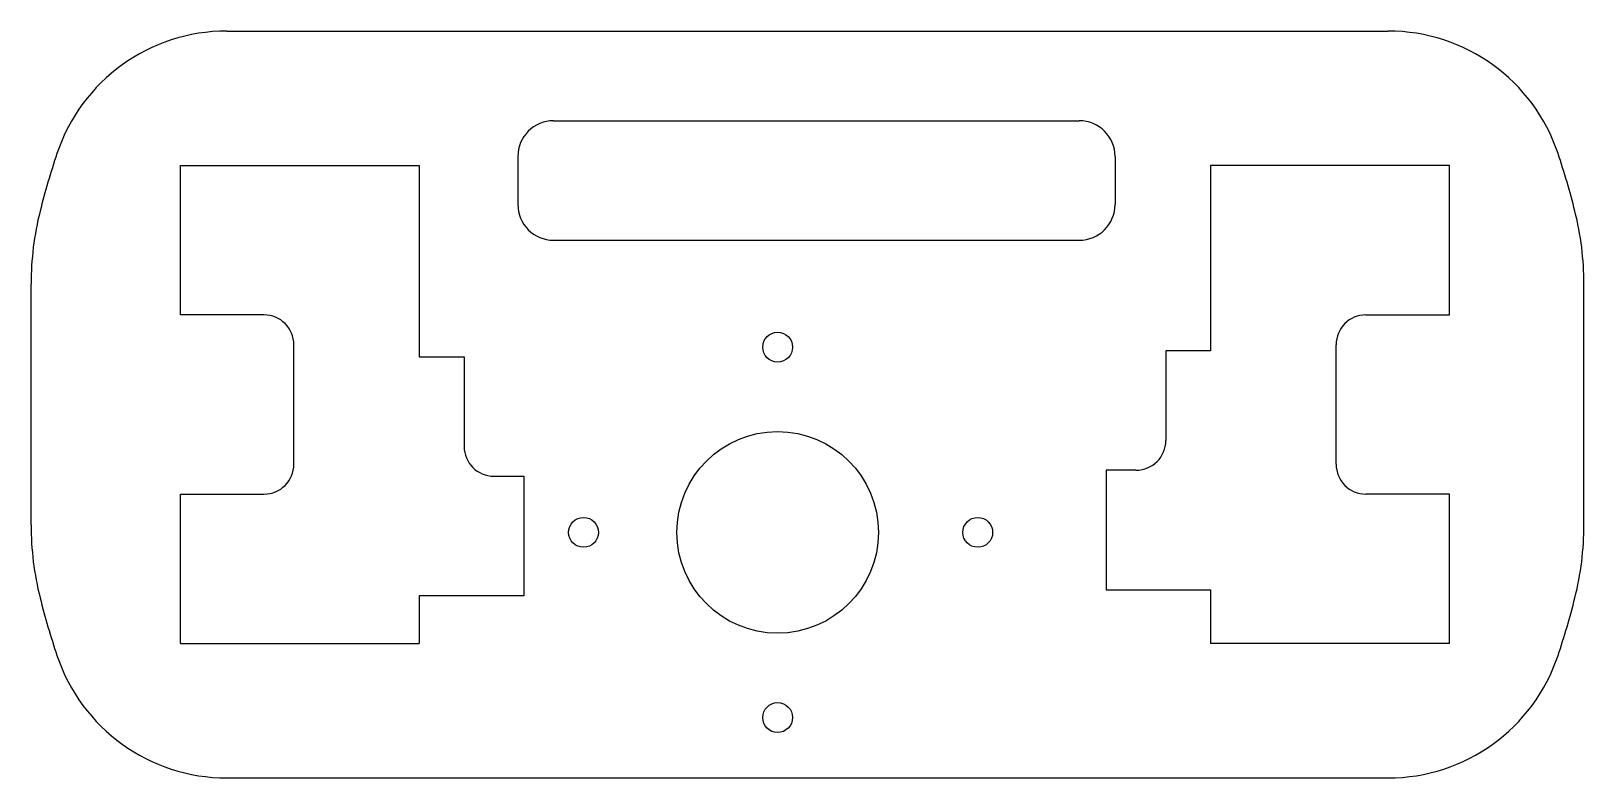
# Model space of a CAD drawing. Header units: millimetres. Extents: x 0 to 52, y 0 to 25.
import ezdxf

# ---------------------------------------------------------------- set-up
doc = ezdxf.new("R2010")
doc.units = ezdxf.units.MM

msp = doc.modelspace()

# ---------------------------------------------------------------- linework, layer by layer
at = {"color": 7, "linetype": 'Continuous', "lineweight": 25}
for p, q in [((6.558, 25), (45.442, 25)), ((17.5, 22), (35.1, 22)), ((5, 15.5), (5, 20.5)), ((5, 20.5), (13, 20.5)), ((13, 20.5), (13, 14.1)), ((16.3, 20.8), (16.3, 19.2)), ((36.3, 20.8), (36.3, 19.2)), ((39.5, 20.5), (39.5, 14.3)), ((47.5, 20.5), (39.5, 20.5)), ((47.5, 15.5), (47.5, 20.5)), ((17.5, 18), (35.1, 18)), ((0, 8.469), (0, 16.531)), ((52, 8.469), (52, 16.531)), ((7.8, 15.5), (5, 15.5)), ((44.7, 15.5), (47.5, 15.5)), ((8.8, 10.5), (8.8, 14.5)), ((13, 14.1), (14.5, 14.1)), ((14.5, 14.1), (14.5, 11.1)), ((38, 14.3), (38, 11.3)), ((39.5, 14.3), (38, 14.3)), ((43.7, 10.5), (43.7, 14.5)), ((15.5, 10.1), (16.5, 10.1)), ((16.5, 10.1), (16.5, 6.1)), ((36, 10.3), (36, 6.3)), ((37, 10.3), (36, 10.3)), ((5, 4.5), (5, 9.5)), ((5, 9.5), (7.8, 9.5)), ((47.5, 9.5), (44.7, 9.5)), ((47.5, 4.5), (47.5, 9.5)), ((36, 6.3), (39.5, 6.3)), ((39.5, 6.3), (39.5, 4.5)), ((16.5, 6.1), (13, 6.1)), ((13, 6.1), (13, 4.5)), ((5, 4.5), (13, 4.5)), ((47.5, 4.5), (39.5, 4.5)), ((6.558, 0), (45.442, 0))]:
    msp.add_line(p, q, dxfattribs=at)
for centre, radius in [((25, 14.42), 0.5), ((25, 8.22), 3.375), ((18.5, 8.22), 0.5), ((31.7, 8.22), 0.5), ((25, 2.02), 0.5)]:
    msp.add_circle(centre, radius, dxfattribs=at)
for centre, radius, start, end in [((6.558, 19), 6, 90, 161.514), ((45.442, 19), 6, 18.486, 90), ((17.5, 20.8), 1.2, 90, 180), ((35.1, 20.8), 1.2, 0, 90), ((26, 12.5), 26.5, 161.514, 165.8589), ((26, 12.5), 26.5, 14.1411, 18.486), ((10, 16.531), 10, 165.8589, 180), ((17.5, 19.2), 1.2, 180, 270), ((35.1, 19.2), 1.2, 270, 0), ((42, 16.531), 10, 0, 14.1411), ((7.8, 14.5), 1, 0, 90), ((44.7, 14.5), 1, 90, 180), ((15.5, 11.1), 1, 180, 270), ((37, 11.3), 1, 270, 0), ((7.8, 10.5), 1, 270, 0), ((44.7, 10.5), 1, 180, 270), ((10, 8.469), 10, 180, 194.1411), ((42, 8.469), 10, 345.8589, 0), ((26, 12.5), 26.5, 194.1411, 198.486), ((26, 12.5), 26.5, 341.514, 345.8589), ((6.558, 6), 6, 198.486, 270), ((45.442, 6), 6, 270, 341.514)]:
    msp.add_arc(centre, radius, start, end, dxfattribs=at)

doc.saveas('drawing.dxf')
